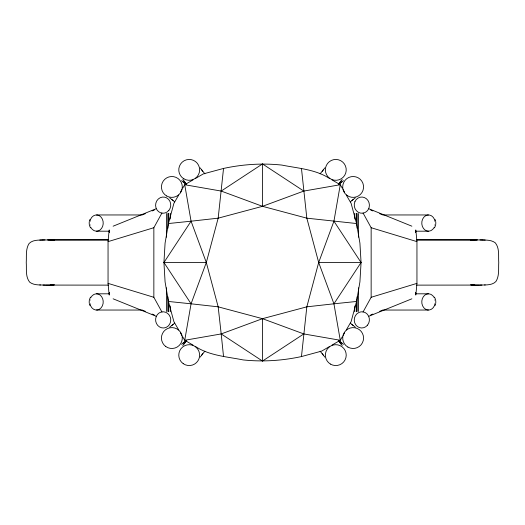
<?xml version="1.0" encoding="UTF-8"?>
<svg xmlns="http://www.w3.org/2000/svg" width="525" height="525" viewBox="0 0 525 525"><rect width="100%" height="100%" fill="white"/><g stroke="black" fill="none" stroke-linecap="round" stroke-linejoin="round"><path stroke-width="0.79" d="M168.413 311.679L168.774 305.281M356.226 219.719L356.587 213.321M178.717 329.956L173.906 321.694L168.44 301.462L165.08 281.879L163.938 262.5L165.08 243.121L168.44 223.538L173.906 203.306L178.717 195.044M346.283 195.044L351.094 203.306L356.56 223.538L359.92 243.121L361.062 262.5L359.92 281.879L356.56 301.462L351.094 321.694L346.283 329.956M89.224 221.826L89.224 224.326M89.224 300.674L89.224 303.174M435.776 224.326L435.776 221.826M435.776 303.174L435.776 300.674M109.141 294.965L108.052 283.369L108.052 241.631L109.141 230.035M415.859 294.965L416.948 283.369L416.948 241.631L415.859 230.035M192.983 345.083L184.728 340.272L191.067 303.804L206.318 262.5L218.17 218.17L223.538 168.44C242.694 164.299 262.375 163.006 281.879 165.08C297.839 168.308 315.276 169.28 329.267 178.316M195.733 346.684C209.724 355.72 227.161 356.692 243.121 359.92C262.625 361.994 282.306 360.701 301.462 356.56L306.83 306.83L318.682 262.5L333.933 221.196L340.272 184.728L332.017 179.918M89.46 220.638L89.86 219.562M89.46 299.486L90.53 297.111M435.54 225.514L434.47 227.889M435.14 305.438L435.54 304.362M161.963 312.04L153.851 297.288L153.851 227.712L161.963 212.96M363.038 312.04L371.149 297.288L371.149 227.712L363.038 212.96M180.318 192.294L181.919 189.545M182.72 188.167L184.728 184.728L192.983 179.918M342.28 336.833L340.272 340.272L332.017 345.083M343.081 335.455L344.682 332.706M301.462 168.44L306.83 218.17L318.682 262.5L333.933 303.804L340.272 340.272L303.804 333.933L262.5 318.682L218.17 306.83L191.067 303.804L163.938 262.5L191.067 221.196L184.728 184.728L221.196 191.067L262.5 206.318L306.83 218.17L356.56 223.538M182.72 336.833L184.728 340.272L221.196 333.933L262.5 318.682L306.83 306.83L333.933 303.804L361.062 262.5L333.933 221.196M182.766 345.548L186.158 341.243M324.883 167.856L322.192 171.301M200.117 357.144L202.808 353.699M338.842 183.757L342.234 179.452M183.993 343.947L185.174 342.49M339.826 182.51L341.007 181.053M323.361 169.851L320.112 173.821M201.639 355.149L204.888 351.179M171.662 325.625L174.661 323.111M350.339 201.889L353.338 199.375M340.43 183.107L343.448 180.646M181.552 344.354L184.57 341.893M338.586 184.616L341.867 181.906M173.093 324.43L169.693 327.18M351.908 200.57L355.307 197.82M183.133 343.094L186.414 340.384M221.196 191.067L262.5 163.938L303.804 191.067L340.272 184.728L342.28 188.167M168.44 223.538L191.067 221.196L206.318 262.5L218.17 306.83L221.196 333.933L262.5 361.062L303.804 333.933M195.733 178.316L203.306 173.906L223.538 168.44M329.267 346.684L321.694 351.094L301.462 356.56M113.124 226.19L156.056 208.799M143.062 214.594L145.32 213.675M152.099 210.932L154.363 210.013M370.637 314.987L372.901 314.068M379.68 311.325L381.938 310.406M368.944 316.201L411.876 298.81M191.067 221.196L218.17 218.17L262.5 206.318L303.804 191.067M108.052 241.631L153.851 227.712M371.149 297.288L416.948 283.369M333.933 303.804L356.56 301.462M470.374 240.201L474.246 239.905L471.64 240.056L472.218 240.056M54.626 284.819L50.978 285.068M45.019 239.945C39.697 240.253 33.219 239.348 29.118 243.469C25.495 249.047 26.637 256.193 26.25 262.513C26.729 269.03 25.259 276.76 29.708 282.188C33.987 285.488 39.828 284.832 44.92 285.075M480.08 285.075C485.376 284.773 491.813 285.652 495.882 281.551C499.505 275.973 498.363 268.833 498.75 262.513C498.271 255.997 499.741 248.259 495.292 242.832C490.987 239.512 485.107 240.188 479.981 239.945M42.847 239.951L39.782 240.056M50.774 285.075L53.452 284.963L52.782 284.963M476.68 239.905L472.395 239.951L474.226 239.951M50.111 285.114L52.776 285.068M481.95 285.075L416.397 285.127M52.782 240.056L53.36 240.056L50.774 239.951L54.626 240.201M53.379 285.114L45.583 285.114M485.218 240.056L482.153 239.951M39.782 284.963L40.451 284.963M471.64 284.963L472.218 284.963L470.374 284.819M96.508 214.961L142.393 214.955M382.607 214.955L428.492 214.961M96.508 231.19L109.62 231.197M415.38 231.197L428.492 231.19M108.019 239.899L43.011 239.951M416.981 239.899L481.989 239.951M47.414 239.905L108.603 239.912M416.397 239.912L477.586 239.905M50.774 239.951L52.605 239.951L48.32 239.905M163.938 262.5L206.318 262.5M318.682 262.5L361.062 262.5M479.417 285.114L471.621 285.114M108.603 285.127L43.05 285.075M96.508 293.81L109.443 293.81M415.557 293.81L428.492 293.81M96.508 310.039L142.498 310.045M382.502 310.045L428.492 310.039M472.218 284.963L471.548 284.963L474.023 285.068M484.549 284.963L485.218 284.963M472.224 285.068L474.889 285.114M168.44 301.462L191.067 303.804M371.149 227.712L416.948 241.631M108.052 283.369L153.851 297.288M368.944 208.799L411.876 226.19M370.637 210.013L372.901 210.932M379.68 213.675L381.938 214.594M143.062 310.406L145.32 311.325M152.099 314.068L154.363 314.987M113.124 298.81L156.056 316.201M181.552 180.646L186.414 184.616M355.307 327.18L351.908 324.43M169.693 197.82L173.093 200.57M338.586 340.384L343.448 344.354M183.133 181.906L184.57 183.107M340.43 341.893L341.867 343.094M350.339 323.111L353.338 325.625M171.662 199.375L174.661 201.889M204.888 173.821L201.639 169.851M320.112 351.179L323.361 355.149M339.826 342.49L342.234 345.548M182.766 179.452L185.174 182.51M338.842 341.243L341.007 343.947M202.808 171.301L200.117 167.856M322.192 353.699L324.883 357.144M183.993 181.053L186.158 183.757M343.081 189.545L344.682 192.294M180.318 332.706L181.919 335.455M434.47 297.111L435.54 299.486M90.53 227.889L89.46 225.514M435.14 219.562L435.54 220.638M89.46 304.362L89.86 305.438M221.196 333.933L223.538 356.56M356.226 305.281L356.587 311.679M168.413 213.321L168.774 219.719M415.642 230.167L415.642 232.627M415.642 292.373L415.642 294.833M358.398 213.504L358.398 237.188M358.398 287.812L358.398 311.496M357.079 213.504L357.079 228.204M357.079 296.796L357.079 311.496M356.698 213.465L356.698 224.903M356.698 300.097L356.698 311.535M354.788 213.222L354.788 219.017M354.788 305.983L354.788 311.778M262.5 163.938L262.5 206.318M262.5 318.682L262.5 361.062M170.212 213.222L170.212 219.017M170.212 305.983L170.212 311.778M168.302 213.465L168.302 224.903M168.302 300.097L168.302 311.535M167.921 213.504L167.921 228.204M167.921 296.796L167.921 311.496M166.602 213.504L166.602 237.188M166.602 287.812L166.602 311.496M109.357 230.167L109.357 232.627M109.357 292.373L109.357 294.833M435.1 303.397A8.118 6.72 -90 0 1 425.552 309.225A8.118 6.72 -90 0 1 423.452 296.559A8.118 6.72 -90 0 1 434.116 297.485M434.956 299.69A8.118 6.72 -90 0 1 435.1 300.444M434.116 227.515A8.118 6.72 -90 0 1 423.452 228.441A8.118 6.72 -90 0 1 425.552 215.775A8.118 6.72 -90 0 1 435.1 221.602M435.1 224.556A8.118 6.72 -90 0 1 434.956 225.31M89.9 221.602A8.118 6.72 -90 0 1 99.448 215.775A8.118 6.72 -90 0 1 101.548 228.441A8.118 6.72 -90 0 1 90.884 227.515M90.044 225.31A8.118 6.72 -90 0 1 89.9 224.556M90.884 297.485A8.118 6.72 -90 0 1 101.548 296.559A8.118 6.72 -90 0 1 99.448 309.225A8.118 6.72 -90 0 1 89.9 303.397M89.9 300.444A8.118 6.72 -90 0 1 90.044 299.69M156.253 316.477A8.118 7.58 83.9 0 0 163.964 327.967A8.118 7.58 83.9 0 0 169.312 315.217A8.118 7.58 83.9 0 0 156.253 316.477M329.798 178.415A10.434 10.434 0 0 0 346.185 170.796A10.434 10.434 0 0 0 331.387 160.414A10.434 10.434 0 0 0 329.798 178.415M347.005 195.398A10.434 10.434 0 0 0 363.51 188.022A10.434 10.434 0 0 0 348.869 177.424A10.434 10.434 0 0 0 347.005 195.398M166.655 195.982A10.434 10.434 0 0 0 182.306 186.952A10.434 10.434 0 0 0 166.655 177.909A10.434 10.434 0 0 0 166.655 195.982M183.855 178.828A10.434 10.434 0 0 0 199.644 170.034A10.434 10.434 0 0 0 184.131 160.762A10.434 10.434 0 0 0 183.855 178.828M347.911 347.084A10.434 10.434 0 0 0 363.562 338.054A10.434 10.434 0 0 0 347.911 329.017A10.434 10.434 0 0 0 347.911 347.084M330.435 364.081A10.434 10.434 0 0 0 346.224 355.287A10.434 10.434 0 0 0 330.711 346.014A10.434 10.434 0 0 0 330.435 364.081M183.218 363.667A10.434 10.434 0 0 0 199.605 356.048A10.434 10.434 0 0 0 184.807 345.667A10.434 10.434 0 0 0 183.218 363.667M165.749 346.5A10.434 10.434 0 0 0 182.254 339.13A10.434 10.434 0 0 0 167.613 328.525A10.434 10.434 0 0 0 165.749 346.5M168.873 210.4A8.118 7.58 -83.9 0 0 164.66 197.157A8.118 7.58 -83.9 0 0 155.997 207.848A8.118 7.58 -83.9 0 0 168.873 210.4M367.526 325.146A8.118 7.58 -83.9 0 0 363.307 311.909A8.118 7.58 -83.9 0 0 354.644 322.599A8.118 7.58 -83.9 0 0 367.526 325.146M354.9 201.725A8.118 7.58 83.9 0 0 362.611 213.216A8.118 7.58 83.9 0 0 367.966 200.471A8.118 7.58 83.9 0 0 354.9 201.725"/></g></svg>
